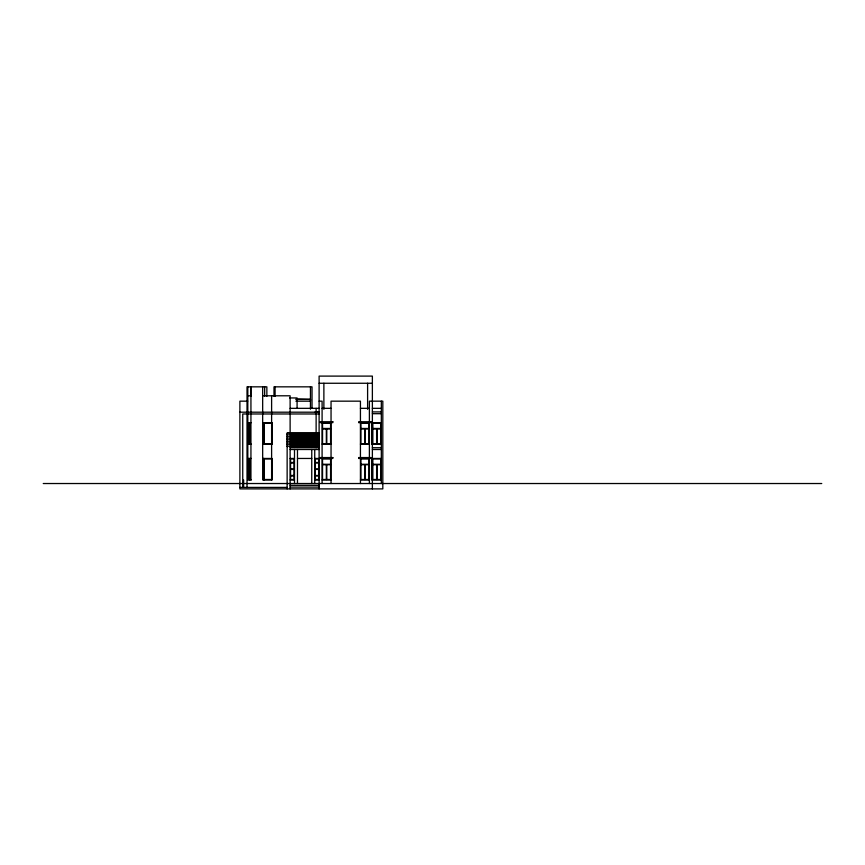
<?xml version="1.0" encoding="UTF-8"?>
<svg xmlns="http://www.w3.org/2000/svg" width="865" height="865" viewBox="0 0 865 865"><rect width="100%" height="100%" fill="white"/><g stroke="black" fill="none" stroke-linecap="round" stroke-linejoin="round"><path stroke-width="1.3" d="M296.241 399.035L310.481 399.381L310.449 401.165L295.873 401.165M319.109 383.26L372.372 383.26M247.812 395.792L251.261 395.792M262.668 395.792L290.121 395.792L290.121 488.898M289.689 397.943L297.084 397.943L297.084 408.096M295.906 399.381L310.481 399.381M247.682 401.165L239.886 401.165L239.886 488.898L382.817 488.898L382.817 401.165L369.387 401.165L369.387 483.524M319.109 401.165L322.094 401.165L322.094 483.524M290.121 408.334L319.109 408.334M322.094 408.334L331.046 408.334M360.435 408.334L369.387 408.334M372.372 408.334L381.324 408.334M315.076 411.913L319.109 411.913M372.372 411.913L381.314 411.913M239.886 412.194L319.109 412.194M372.372 413.697L381.314 413.697M319.109 413.978L242.741 413.978L242.741 487.406M247.812 422.65L251.272 422.65M262.668 422.65L272.443 422.65M381.324 422.65L371.777 422.65L371.777 444.134L381.324 444.134M264.041 423.104L272.064 423.104M371.777 423.104L372.372 423.104M322.537 428.467L330.592 428.467M360.889 428.467L368.944 428.467M371.777 428.467L372.372 428.467M372.826 428.467L380.881 428.467M322.537 428.921L330.592 428.921M360.889 428.921L368.944 428.921M371.777 428.921L372.372 428.921M372.826 428.921L380.881 428.921M371.777 429.364L372.372 429.364M371.777 429.818L372.372 429.818M319.099 432.943L287.137 432.943L287.137 488.898M287.137 433.397L288.034 432.943M290.121 433.397L319.099 433.397M287.137 434.587L288.034 434.587M290.121 434.587L319.099 434.587M287.137 435.041L288.034 435.041M290.121 435.041L319.099 435.041M287.137 436.23L288.034 436.23M290.121 436.23L319.099 436.23M287.137 436.674L288.034 436.674M290.121 436.674L319.099 436.674M287.137 437.874L288.034 437.874M290.121 437.874L319.099 437.874M287.137 438.317L288.034 438.317M290.121 438.317L319.099 438.317M287.137 439.517L288.034 439.517M290.121 439.517L319.099 439.517M287.137 439.961L288.034 439.961M290.121 439.961L319.099 439.961M287.137 441.15L288.034 441.15M290.121 441.15L319.099 441.15M287.137 441.604L288.034 441.604M290.121 441.604L319.099 441.604M287.137 442.793L288.034 442.793M290.121 442.793L319.099 442.793M287.137 443.248L288.034 443.248M290.121 443.248L319.099 443.248M264.041 443.691L272.064 443.691M371.777 443.691L372.372 443.691M247.812 444.134L251.272 444.134M262.668 444.134L272.443 444.134M322.094 444.134L331.046 444.134M360.435 444.134L369.387 444.134M287.137 444.437L288.034 444.437M290.121 444.437L319.099 444.437M287.137 444.88L288.034 444.88M290.121 444.88L319.099 444.88M287.137 446.081L288.034 446.081M290.121 446.081L319.099 446.081M287.137 446.524L288.034 446.524M290.121 446.524L319.099 446.524M290.121 447.724L319.109 447.724M372.372 447.724L381.314 447.724M290.121 449.508L319.109 449.508M372.372 449.508L381.314 449.508M247.812 458.461L251.272 458.461M262.668 458.461L272.129 458.461M290.121 458.461L294.489 458.461M297.474 458.461L311.757 458.461M314.741 458.461L319.109 458.461M381.324 458.461L371.777 458.461L371.777 479.945L381.324 479.945M264.041 458.904L272.064 458.904M371.777 458.904L372.372 458.904M290.575 462.494L294.046 462.494M315.195 462.494L318.655 462.494M290.575 462.937L294.046 462.937M315.195 462.937L318.655 462.937M322.537 464.278L330.592 464.278M360.889 464.278L368.944 464.278M371.777 464.278L372.372 464.278M372.826 464.278L380.881 464.278M322.537 464.732L330.592 464.732M360.889 464.732L368.944 464.732M371.777 464.732L372.372 464.732M372.826 464.732L380.881 464.732M371.777 465.175L372.372 465.175M371.777 465.619L372.372 465.619M290.575 468.981L294.046 468.981M315.195 468.981L318.655 468.981M290.575 469.425L294.046 469.425M315.195 469.425L318.655 469.425M290.575 475.469L294.046 475.469M315.195 475.469L318.655 475.469M290.575 475.923L294.046 475.923M315.195 475.923L318.655 475.923M264.041 479.502L272.064 479.502M371.777 479.502L372.372 479.502M251.272 479.945L247.812 479.945L247.812 386.839M272.129 479.945L262.668 479.945L262.668 386.839M290.121 479.945L294.489 479.945M314.741 479.945L319.109 479.945M322.094 479.945L331.046 479.945M360.435 479.945L369.387 479.945M43.25 483.524L821.75 483.524M290.121 485.319L319.109 485.319M290.121 487.103L319.109 487.103M239.886 487.406L287.137 487.406M381.324 401.165L381.324 483.524M377.075 428.921L377.075 443.691M377.075 464.732L377.075 479.502M376.621 428.921L376.621 443.691M376.621 464.732L376.621 479.502M372.372 488.898L372.372 376.102L319.109 376.102L319.109 488.898M372.08 423.104L372.08 429.364M372.08 458.904L372.08 465.175M371.982 423.104L371.928 443.691M371.928 458.904L372.015 479.502M367.603 383.26L367.603 409.307M365.138 428.921L365.138 443.691M365.138 464.732L365.138 479.502M364.695 428.921L364.695 443.691M364.695 464.732L364.695 479.502M360.435 483.524L360.435 401.165L331.046 401.165L331.046 483.524M326.786 428.921L326.786 443.691M326.786 464.732L326.786 479.502M326.343 428.921L326.343 443.691M326.343 464.732L326.343 479.502M323.878 383.26L323.878 409.307M316.125 408.334L316.125 447.724M314.741 449.508L314.741 483.524M312.027 408.334L312.027 386.839L273.989 386.839L273.989 396.289M311.757 449.508L311.757 483.524M310.449 386.839L310.449 409.221M297.474 449.508L297.474 483.524M294.489 449.508L294.489 483.524M275.092 386.839L275.092 396.289M271.902 423.104L271.956 443.691M271.902 458.904L271.956 479.502M271.751 423.104L271.751 443.691M271.751 458.904L271.751 479.502M271.61 395.792L271.61 479.945M266.863 396.289L266.863 386.839L247.022 386.839L247.022 487.557M264.658 386.839L264.658 396.289M264.355 423.104L264.355 443.691M264.355 458.904L264.355 479.502M264.247 423.104L264.203 443.691M264.247 458.904L264.203 479.502M263.976 422.65L263.976 444.134M263.976 458.461L263.976 479.945M263.663 422.65L263.663 444.134M263.663 458.461L263.663 479.945M250.937 386.839L250.937 479.945M250.731 386.839L250.731 396.289M249.834 423.245L249.747 443.54M249.747 459.055L249.834 479.351M249.271 422.65L249.271 444.134M249.271 458.461L249.271 479.945M243.627 479.945L243.627 487.406M332.83 421.752L320.299 421.752L320.299 422.65L332.83 422.65L332.83 421.752M371.182 421.752L358.651 421.752L358.651 422.65L371.182 422.65L371.182 421.752M330.592 423.104L322.537 423.104L322.537 443.691L330.592 443.691L330.592 423.104M368.944 423.104L360.889 423.104L360.889 443.691L368.944 443.691L368.944 423.104M380.881 423.104L372.826 423.104L372.826 443.691L380.881 443.691L380.881 423.104M250.028 423.245L249.455 423.245L249.455 443.54L250.028 443.54L250.028 423.245M332.83 457.563L320.299 457.563L320.299 458.461L332.83 458.461L332.83 457.563M371.182 457.563L358.651 457.563L358.651 458.461L371.182 458.461L371.182 457.563M294.046 458.904L290.575 458.904L290.575 479.502L294.046 479.502L294.046 458.904M318.655 458.904L315.195 458.904L315.195 479.502L318.655 479.502L318.655 458.904M330.592 458.904L322.537 458.904L322.537 479.502L330.592 479.502L330.592 458.904M368.944 458.904L360.889 458.904L360.889 479.502L368.944 479.502L368.944 458.904M380.881 458.904L372.826 458.904L372.826 479.502L380.881 479.502L380.881 458.904M250.028 459.055L249.455 459.055L249.455 479.351L250.028 479.351L250.028 459.055"/></g></svg>
